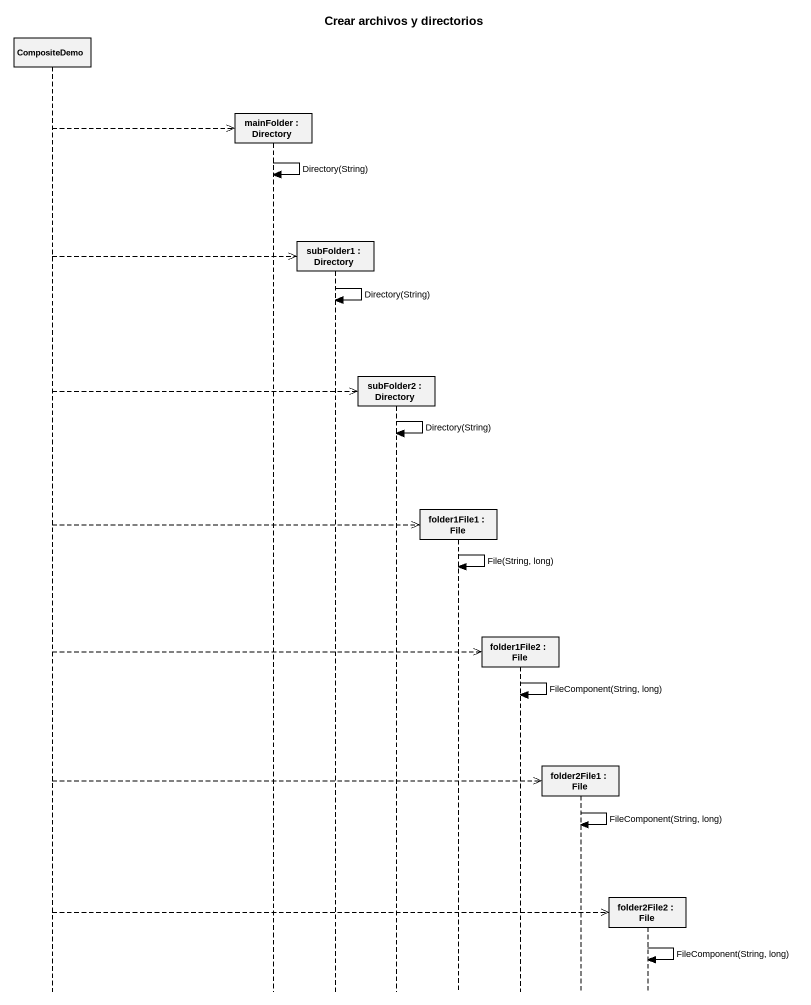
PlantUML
@startuml
title Crear archivos y directorios
hide footbox
participant CompositeDemo
participant "mainFolder : Directory" as mainFolder
participant "subFolder1 : Directory" as subFolder1
participant "subFolder2 : Directory" as subFolder2
participant "folder1File1 : File" as folder1File1
participant "folder1File2 : File" as folder1File2
participant "folder2File1 : File" as folder2File1
participant "folder2File2 : File" as folder2File2

CompositeDemo -->> mainFolder **
mainFolder -> mainFolder : Directory(String)
CompositeDemo -->> subFolder1 **
subFolder1 -> subFolder1 : Directory(String)
CompositeDemo -->> subFolder2 **
subFolder2 -> subFolder2 : Directory(String)
CompositeDemo -->> folder1File1 **
folder1File1 -> folder1File1 : File(String, long)
CompositeDemo -->> folder1File2 **
folder1File2 -> folder1File2 : FileComponent(String, long)
CompositeDemo -->> folder2File1 **
folder2File1 -> folder2File1 : FileComponent(String, long)
CompositeDemo -->> folder2File2 **
folder2File2 -> folder2File2 : FileComponent(String, long)
@enduml
